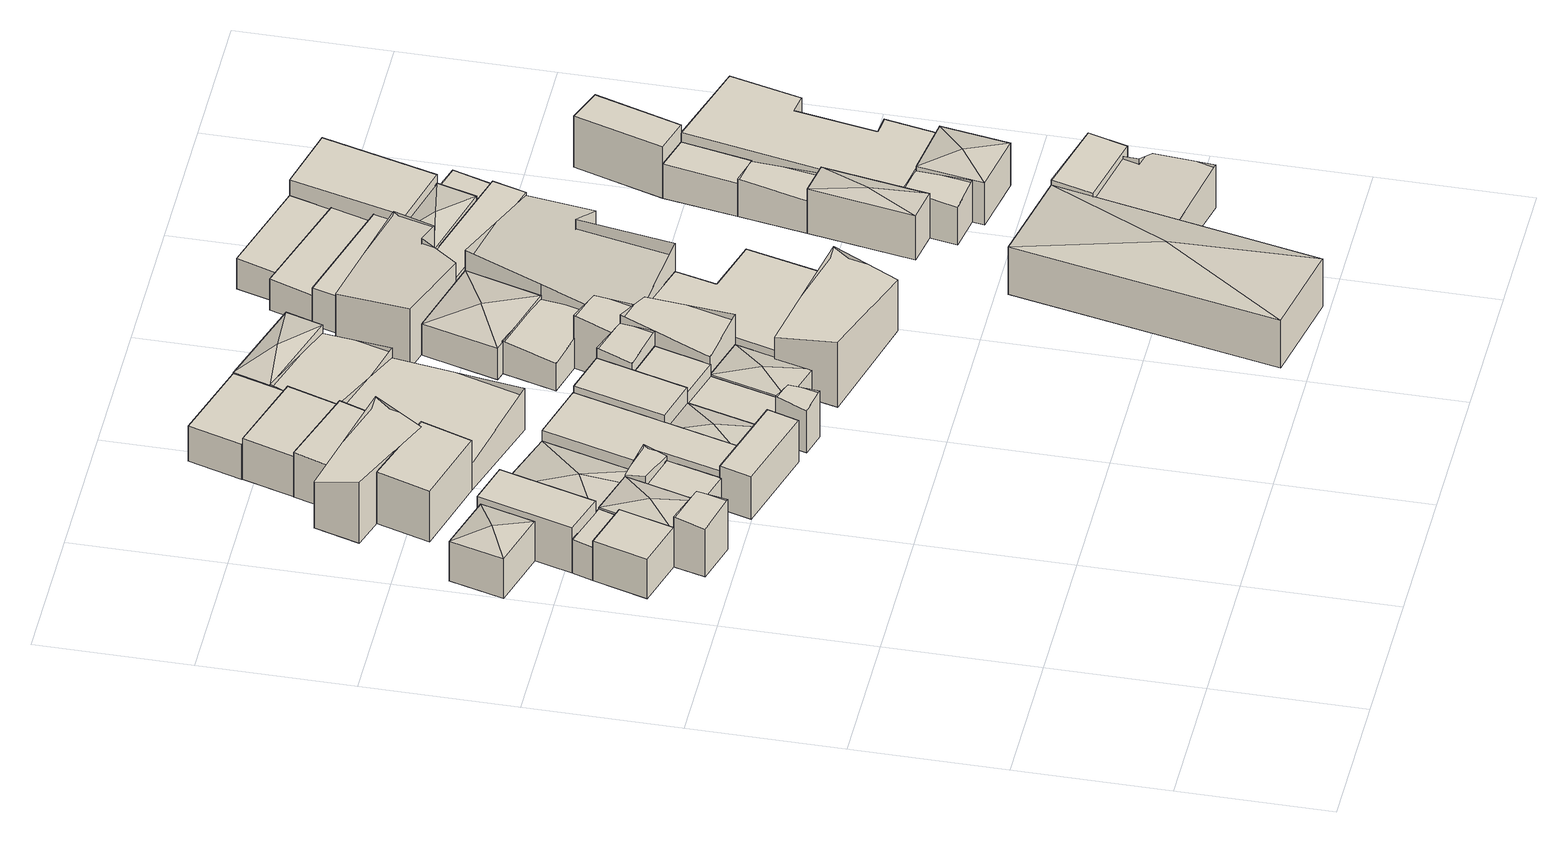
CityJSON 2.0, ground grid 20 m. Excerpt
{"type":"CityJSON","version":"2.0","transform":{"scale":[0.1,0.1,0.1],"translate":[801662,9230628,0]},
"CityObjects":{
"building1":{"type":"Building","attributes":{"Building Type":"Residential","Roof Shape":"flat","Roof Material":"Concrete Aluminum Tile","Roof Material Code":2,"Roof Direction":"northwest","Building Height":6.07,"Roof Slope":11.9,"Footprint Area":50.86,"Solar PV Capacity Low":6.37,"Solar PV Capacity High":8.36,"Solar Annual Energy Low":9183,"Solar Annual Energy High":12102,"Suitable PV Area":38.02},"geometry":[{"type":"MultiSurface","lod":"2.2","boundaries":[[[0,1,2,3]],[[3,2,4,5]],[[2,1,6,4]],[[1,0,7,6]],[[0,3,5,7]],[[5,4,6,7]]]}]},
"building2":{"type":"Building","attributes":{"Building Type":"Residential","Roof Shape":"hip","Roof Material":"Concrete Aluminum Tile","Roof Material Code":2,"Roof Direction":"northwest","Building Height":6.14,"Roof Slope":27.2,"Footprint Area":59.44,"Solar PV Capacity Low":7.44,"Solar PV Capacity High":9.78,"Solar Annual Energy Low":10732,"Solar Annual Energy High":14144,"Suitable PV Area":44.43},"geometry":[{"type":"MultiSurface","lod":"2.2","boundaries":[[[8,9,10,11]],[[11,10,12,13]],[[10,9,14,12]],[[9,8,15,14]],[[8,11,13,15]],[[13,12,16]],[[12,14,16]],[[14,15,16]],[[15,13,16]]]}]},
"building3":{"type":"Building","attributes":{"Building Type":"Residential","Roof Shape":"gable","Roof Material":"Concrete Aluminum Tile","Roof Material Code":2,"Roof Direction":"northwest","Building Height":7.25,"Roof Slope":26.3,"Footprint Area":25.15,"Solar PV Capacity Low":3.15,"Solar PV Capacity High":4.14,"Solar Annual Energy Low":4541,"Solar Annual Energy High":5984,"Suitable PV Area":18.8},"geometry":[{"type":"MultiSurface","lod":"2.2","boundaries":[[[3,17,18,19]],[[19,18,20,21]],[[18,17,22,20]],[[17,3,23,22]],[[3,19,21,23]],[[21,20,22,23]]]}]},
"building4":{"type":"Building","attributes":{"Building Type":"Residential","Roof Shape":"shed","Roof Material":"Concrete Aluminum Tile","Roof Material Code":2,"Roof Direction":"northwest","Building Height":5.05,"Roof Slope":16.5,"Footprint Area":19.61,"Solar PV Capacity Low":2.45,"Solar PV Capacity High":3.22,"Solar Annual Energy Low":3540,"Solar Annual Energy High":4665,"Suitable PV Area":14.66},"geometry":[{"type":"MultiSurface","lod":"2.2","boundaries":[[[1,24,25,26]],[[26,25,27,28]],[[25,24,29,27]],[[24,1,30,29]],[[1,26,28,30]],[[28,27,29,30]]]}]},
"building5":{"type":"Building","attributes":{"Building Type":"Residential","Roof Shape":"hip","Roof Material":"Concrete Aluminum Tile","Roof Material Code":2,"Roof Direction":"northwest","Building Height":5.28,"Roof Slope":29.5,"Footprint Area":69.36,"Solar PV Capacity Low":8.68,"Solar PV Capacity High":11.41,"Solar Annual Energy Low":12523,"Solar Annual Energy High":16504,"Suitable PV Area":51.85},"geometry":[{"type":"MultiSurface","lod":"2.2","boundaries":[[[31,32,25,3]],[[3,25,33,34]],[[25,32,35,33]],[[32,31,36,35]],[[31,3,34,36]],[[34,33,37]],[[33,35,37]],[[35,36,37]],[[36,34,37]]]}]},
"building6":{"type":"Building","attributes":{"Building Type":"Residential","Roof Shape":"flat","Roof Material":"Concrete Aluminum Tile","Roof Material Code":2,"Roof Direction":"northwest","Building Height":6.98,"Roof Slope":8.7,"Footprint Area":76.02,"Solar PV Capacity Low":9.52,"Solar PV Capacity High":12.5,"Solar Annual Energy Low":13725,"Solar Annual Energy High":18088,"Suitable PV Area":56.82},"geometry":[{"type":"MultiSurface","lod":"2.2","boundaries":[[[38,39,26,40]],[[40,26,41,42]],[[26,39,43,41]],[[39,38,44,43]],[[38,40,42,44]],[[42,41,43,44]]]}]},
"building7":{"type":"Building","attributes":{"Building Type":"Residential","Roof Shape":"flat","Roof Material":"Concrete Aluminum Tile","Roof Material Code":2,"Roof Direction":"northwest","Building Height":4.83,"Roof Slope":14.8,"Footprint Area":41.37,"Solar PV Capacity Low":5.18,"Solar PV Capacity High":6.8,"Solar Annual Energy Low":7469,"Solar Annual Energy High":9843,"Suitable PV Area":30.92},"geometry":[{"type":"MultiSurface","lod":"2.2","boundaries":[[[45,31,46,47]],[[47,46,48,49]],[[46,31,50,48]],[[31,45,51,50]],[[45,47,49,51]],[[49,48,50,51]]]}]},
"building8":{"type":"Building","attributes":{"Building Type":"Residential","Roof Shape":"hip","Roof Material":"Concrete Aluminum Tile","Roof Material Code":2,"Roof Direction":"northwest","Building Height":4.15,"Roof Slope":21,"Footprint Area":131.79,"Solar PV Capacity Low":16.5,"Solar PV Capacity High":21.67,"Solar Annual Energy Low":23794,"Solar Annual Energy High":31358,"Suitable PV Area":98.51},"geometry":[{"type":"MultiSurface","lod":"2.2","boundaries":[[[38,40,32,52,53]],[[53,52,54,55]],[[52,32,56,54]],[[32,40,57,56]],[[40,38,58,57]],[[38,53,55,58]],[[55,54,59]],[[54,56,59]],[[56,57,59]],[[57,58,59]],[[58,55,59]]]}]},
"building9":{"type":"Building","attributes":{"Building Type":"Residential","Roof Shape":"gable","Roof Material":"Concrete Aluminum Tile","Roof Material Code":2,"Roof Direction":"northwest","Building Height":5.53,"Roof Slope":30.8,"Footprint Area":16.34,"Solar PV Capacity Low":2.05,"Solar PV Capacity High":2.69,"Solar Annual Energy Low":2950,"Solar Annual Energy High":3888,"Suitable PV Area":12.22},"geometry":[{"type":"MultiSurface","lod":"2.2","boundaries":[[[32,60,47,61]],[[61,47,62,63]],[[47,60,64,62]],[[60,32,65,64]],[[32,61,63,65]],[[63,62,64,65]]]}]},
"building10":{"type":"Building","attributes":{"Building Type":"Residential","Roof Shape":"shed","Roof Material":"Concrete Aluminum Tile","Roof Material Code":2,"Roof Direction":"northwest","Building Height":7.66,"Roof Slope":19.6,"Footprint Area":78.77,"Solar PV Capacity Low":9.86,"Solar PV Capacity High":12.95,"Solar Annual Energy Low":14222,"Solar Annual Energy High":18743,"Suitable PV Area":58.88},"geometry":[{"type":"MultiSurface","lod":"2.2","boundaries":[[[66,67,68,69]],[[69,68,70,71]],[[68,67,72,70]],[[67,66,73,72]],[[66,69,71,73]],[[71,70,72,73]]]}]},
"building11":{"type":"Building","attributes":{"Building Type":"Residential","Roof Shape":"shed","Roof Material":"Concrete Aluminum Tile","Roof Material Code":2,"Roof Direction":"northwest","Building Height":6.4,"Roof Slope":11.4,"Footprint Area":53.11,"Solar PV Capacity Low":6.65,"Solar PV Capacity High":8.73,"Solar Annual Energy Low":9588,"Solar Annual Energy High":12636,"Suitable PV Area":39.7},"geometry":[{"type":"MultiSurface","lod":"2.2","boundaries":[[[74,75,76,77]],[[77,76,78,79]],[[76,75,80,78]],[[75,74,81,80]],[[74,77,79,81]],[[79,78,80,81]]]}]},
"building12":{"type":"Building","attributes":{"Building Type":"Residential","Roof Shape":"gable","Roof Material":"Concrete Glazed Tile","Roof Material Code":1,"Roof Direction":"northwest","Building Height":7.07,"Roof Slope":29.2,"Footprint Area":95.97,"Solar PV Capacity Low":12.02,"Solar PV Capacity High":15.78,"Solar Annual Energy Low":17326,"Solar Annual Energy High":22835,"Suitable PV Area":71.74},"geometry":[{"type":"MultiSurface","lod":"2.2","boundaries":[[[82,83,69,84]],[[84,69,85,86]],[[69,83,87,85]],[[83,82,88,87]],[[82,84,86,88]],[[86,85,87,88]]]}]},
"building13":{"type":"Building","attributes":{"Building Type":"Residential","Roof Shape":"flat","Roof Material":"Concrete Aluminum Tile","Roof Material Code":2,"Roof Direction":"northwest","Building Height":5.83,"Roof Slope":9.1,"Footprint Area":156.29,"Solar PV Capacity Low":19.57,"Solar PV Capacity High":25.7,"Solar Annual Energy Low":28218,"Solar Annual Energy High":37188,"Suitable PV Area":116.83},"geometry":[{"type":"MultiSurface","lod":"2.2","boundaries":[[[53,52,61,46,89,90]],[[90,89,91,92]],[[89,46,93,91]],[[46,61,94,93]],[[61,52,95,94]],[[52,53,96,95]],[[53,90,92,96]],[[92,91,93,94,95,96]]]}]},
"building14":{"type":"Building","attributes":{"Building Type":"Residential","Roof Shape":"hip","Roof Material":"Concrete Aluminum Tile","Roof Material Code":2,"Roof Direction":"northwest","Building Height":4.4,"Roof Slope":26.5,"Footprint Area":65.36,"Solar PV Capacity Low":8.18,"Solar PV Capacity High":10.75,"Solar Annual Energy Low":11801,"Solar Annual Energy High":15553,"Suitable PV Area":48.86},"geometry":[{"type":"MultiSurface","lod":"2.2","boundaries":[[[97,89,98,99]],[[99,98,100,101]],[[98,89,102,100]],[[89,97,103,102]],[[97,99,101,103]],[[101,100,104]],[[100,102,104]],[[102,103,104]],[[103,101,104]]]}]},
"building15":{"type":"Building","attributes":{"Building Type":"Residential","Roof Shape":"shed","Roof Material":"Concrete Aluminum Tile","Roof Material Code":2,"Roof Direction":"northwest","Building Height":6.63,"Roof Slope":16.3,"Footprint Area":57.01,"Solar PV Capacity Low":7.14,"Solar PV Capacity High":9.37,"Solar Annual Energy Low":10292,"Solar Annual Energy High":13564,"Suitable PV Area":42.61},"geometry":[{"type":"MultiSurface","lod":"2.2","boundaries":[[[105,106,84,107]],[[107,84,108,109]],[[84,106,110,108]],[[106,105,111,110]],[[105,107,109,111]],[[109,108,110,111]]]}]},
"building16":{"type":"Building","attributes":{"Building Type":"Residential","Roof Shape":"gable","Roof Material":"Concrete Aluminum Tile","Roof Material Code":2,"Roof Direction":"northwest","Building Height":6.54,"Roof Slope":30,"Footprint Area":14.33,"Solar PV Capacity Low":1.79,"Solar PV Capacity High":2.36,"Solar Annual Energy Low":2587,"Solar Annual Energy High":3409,"Suitable PV Area":10.71},"geometry":[{"type":"MultiSurface","lod":"2.2","boundaries":[[[112,113,114,115]],[[115,114,116,117]],[[114,113,118,116]],[[113,112,119,118]],[[112,115,117,119]],[[117,116,118,119]]]}]},
"building17":{"type":"Building","attributes":{"Building Type":"Residential","Roof Shape":"shed","Roof Material":"Concrete Aluminum Tile","Roof Material Code":2,"Roof Direction":"northwest","Building Height":6.1,"Roof Slope":12.7,"Footprint Area":80.61,"Solar PV Capacity Low":10.09,"Solar PV Capacity High":13.26,"Solar Annual Energy Low":14554,"Solar Annual Energy High":19181,"Suitable PV Area":60.26},"geometry":[{"type":"MultiSurface","lod":"2.2","boundaries":[[[120,121,107,122]],[[122,107,123,124]],[[107,121,125,123]],[[121,120,126,125]],[[120,122,124,126]],[[124,123,125,126]]]}]},
"building18":{"type":"Building","attributes":{"Building Type":"Residential","Roof Shape":"flat","Roof Material":"Concrete Aluminum Tile","Roof Material Code":2,"Roof Direction":"northwest","Building Height":4.18,"Roof Slope":7.4,"Footprint Area":63.74,"Solar PV Capacity Low":7.98,"Solar PV Capacity High":10.48,"Solar Annual Energy Low":11508,"Solar Annual Energy High":15167,"Suitable PV Area":47.65},"geometry":[{"type":"MultiSurface","lod":"2.2","boundaries":[[[127,99,98,128]],[[128,98,129,130]],[[98,99,131,129]],[[99,127,132,131]],[[127,128,130,132]],[[130,129,131,132]]]}]},
"building19":{"type":"Building","attributes":{"Building Type":"Residential","Roof Shape":"flat","Roof Material":"Concrete Aluminum Tile","Roof Material Code":2,"Roof Direction":"northwest","Building Height":6.76,"Roof Slope":12.9,"Footprint Area":74.28,"Solar PV Capacity Low":9.3,"Solar PV Capacity High":12.21,"Solar Annual Energy Low":13410,"Solar Annual Energy High":17674,"Suitable PV Area":55.52},"geometry":[{"type":"MultiSurface","lod":"2.2","boundaries":[[[133,134,135,136]],[[136,135,137,138]],[[135,134,139,137]],[[134,133,140,139]],[[133,136,138,140]],[[138,137,139,140]]]}]},
"building20":{"type":"Building","attributes":{"Building Type":"Residential","Roof Shape":"gable","Roof Material":"Concrete Glazed Tile","Roof Material Code":1,"Roof Direction":"northwest","Building Height":4.1,"Roof Slope":25.6,"Footprint Area":239.78,"Solar PV Capacity Low":30.02,"Solar PV Capacity High":39.43,"Solar Annual Energy Low":43291,"Solar Annual Energy High":57054,"Suitable PV Area":179.24},"geometry":[{"type":"MultiSurface","lod":"2.2","boundaries":[[[107,68,141,142]],[[142,141,143,144]],[[141,68,145,143]],[[68,107,146,145]],[[107,142,144,146]],[[144,143,145,146]]]}]},
"building21":{"type":"Building","attributes":{"Building Type":"Residential","Roof Shape":"flat","Roof Material":"Concrete Aluminum Tile","Roof Material Code":2,"Roof Direction":"northwest","Building Height":5.36,"Roof Slope":10.6,"Footprint Area":85.07,"Solar PV Capacity Low":10.65,"Solar PV Capacity High":13.99,"Solar Annual Energy Low":15358,"Solar Annual Energy High":20241,"Suitable PV Area":63.59},"geometry":[{"type":"MultiSurface","lod":"2.2","boundaries":[[[147,148,122,149]],[[149,122,150,151]],[[122,148,152,150]],[[148,147,153,152]],[[147,149,151,153]],[[151,150,152,153]]]}]},
"building22":{"type":"Building","attributes":{"Building Type":"Residential","Roof Shape":"flat","Roof Material":"Concrete Aluminum Tile","Roof Material Code":2,"Roof Direction":"northwest","Building Height":5.98,"Roof Slope":7.8,"Footprint Area":46.36,"Solar PV Capacity Low":5.8,"Solar PV Capacity High":7.62,"Solar Annual Energy Low":8369,"Solar Annual Energy High":11030,"Suitable PV Area":34.65},"geometry":[{"type":"MultiSurface","lod":"2.2","boundaries":[[[136,154,155,156]],[[156,155,157,158]],[[155,154,159,157]],[[154,136,160,159]],[[136,156,158,160]],[[158,157,159,160]]]}]},
"building23":{"type":"Building","attributes":{"Building Type":"Residential","Roof Shape":"hip","Roof Material":"Concrete Aluminum Tile","Roof Material Code":2,"Roof Direction":"northwest","Building Height":4.38,"Roof Slope":28.7,"Footprint Area":68.83,"Solar PV Capacity Low":8.62,"Solar PV Capacity High":11.32,"Solar Annual Energy Low":12428,"Solar Annual Energy High":16378,"Suitable PV Area":51.45},"geometry":[{"type":"MultiSurface","lod":"2.2","boundaries":[[[161,127,128,162]],[[162,128,163,164]],[[128,127,165,163]],[[127,161,166,165]],[[161,162,164,166]],[[164,163,167]],[[163,165,167]],[[165,166,167]],[[166,164,167]]]}]},
"building24":{"type":"Building","attributes":{"Building Type":"Residential","Roof Shape":"gable","Roof Material":"Concrete Aluminum Tile","Roof Material Code":2,"Roof Direction":"northwest","Building Height":7.71,"Roof Slope":30.7,"Footprint Area":29.05,"Solar PV Capacity Low":3.64,"Solar PV Capacity High":4.78,"Solar Annual Energy Low":5244,"Solar Annual Energy High":6912,"Suitable PV Area":21.71},"geometry":[{"type":"MultiSurface","lod":"2.2","boundaries":[[[133,156,155,168]],[[168,155,169,170]],[[155,156,171,169]],[[156,133,172,171]],[[133,168,170,172]],[[170,169,171,172]]]}]},
"building25":{"type":"Building","attributes":{"Building Type":"Residential","Roof Shape":"gable","Roof Material":"Concrete Aluminum Tile","Roof Material Code":2,"Roof Direction":"northwest","Building Height":4.16,"Roof Slope":33.8,"Footprint Area":125.27,"Solar PV Capacity Low":15.68,"Solar PV Capacity High":20.6,"Solar Annual Energy Low":22616,"Solar Annual Energy High":29806,"Suitable PV Area":93.64},"geometry":[{"type":"MultiSurface","lod":"2.2","boundaries":[[[173,107,142,174]],[[174,142,175,176]],[[142,107,177,175]],[[107,173,178,177]],[[173,174,176,178]],[[176,175,177,178]]]}]},
"building26":{"type":"Building","attributes":{"Building Type":"Residential","Roof Shape":"gable","Roof Material":"Concrete Aluminum Tile","Roof Material Code":2,"Roof Direction":"northwest","Building Height":7.09,"Roof Slope":32.2,"Footprint Area":79.8,"Solar PV Capacity Low":9.99,"Solar PV Capacity High":13.12,"Solar Annual Energy Low":14407,"Solar Annual Energy High":18987,"Suitable PV Area":59.65},"geometry":[{"type":"MultiSurface","lod":"2.2","boundaries":[[[168,127,161,179]],[[179,161,180,181]],[[161,127,182,180]],[[127,168,183,182]],[[168,179,181,183]],[[181,180,182,183]]]}]},
"building27":{"type":"Building","attributes":{"Building Type":"Residential","Roof Shape":"gable","Roof Material":"Concrete Aluminum Tile","Roof Material Code":2,"Roof Direction":"northwest","Building Height":7.79,"Roof Slope":31.2,"Footprint Area":139.6,"Solar PV Capacity Low":17.48,"Solar PV Capacity High":22.96,"Solar Annual Energy Low":25203,"Solar Annual Energy High":33216,"Suitable PV Area":104.35},"geometry":[{"type":"MultiSurface","lod":"2.2","boundaries":[[[184,185,186,187]],[[187,186,188,189]],[[186,185,190,188]],[[185,184,191,190]],[[184,187,189,191]],[[189,188,190,191]]]}]},
"building28":{"type":"Building","attributes":{"Building Type":"Residential","Roof Shape":"hip","Roof Material":"Concrete Aluminum Tile","Roof Material Code":2,"Roof Direction":"northwest","Building Height":5.5,"Roof Slope":27.1,"Footprint Area":65.92,"Solar PV Capacity Low":8.25,"Solar PV Capacity High":10.84,"Solar Annual Energy Low":11901,"Solar Annual Energy High":15685,"Suitable PV Area":49.27},"geometry":[{"type":"MultiSurface","lod":"2.2","boundaries":[[[149,173,174,192]],[[192,174,193,194]],[[174,173,195,193]],[[173,149,196,195]],[[149,192,194,196]],[[194,193,197]],[[193,195,197]],[[195,196,197]],[[196,194,197]]]}]},
"building29":{"type":"Building","attributes":{"Building Type":"Residential","Roof Shape":"gable","Roof Material":"Concrete Aluminum Tile","Roof Material Code":2,"Roof Direction":"northwest","Building Height":7.39,"Roof Slope":28.3,"Footprint Area":28.11,"Solar PV Capacity Low":3.52,"Solar PV Capacity High":4.62,"Solar Annual Energy Low":5076,"Solar Annual Energy High":6690,"Suitable PV Area":21.02},"geometry":[{"type":"MultiSurface","lod":"2.2","boundaries":[[[198,199,200,201]],[[201,200,202,203]],[[200,199,204,202]],[[199,198,205,204]],[[198,201,203,205]],[[203,202,204,205]]]}]},
"building30":{"type":"Building","attributes":{"Building Type":"Residential","Roof Shape":"gable","Roof Material":"Concrete Aluminum Tile","Roof Material Code":2,"Roof Direction":"northwest","Building Height":4.24,"Roof Slope":28.6,"Footprint Area":72.75,"Solar PV Capacity Low":9.11,"Solar PV Capacity High":11.96,"Solar Annual Energy Low":13135,"Solar Annual Energy High":17311,"Suitable PV Area":54.38},"geometry":[{"type":"MultiSurface","lod":"2.2","boundaries":[[[206,207,201,208]],[[208,201,209,210]],[[201,207,211,209]],[[207,206,212,211]],[[206,208,210,212]],[[210,209,211,212]]]}]},
"building31":{"type":"Building","attributes":{"Building Type":"Residential","Roof Shape":"flat","Roof Material":"Concrete Aluminum Tile","Roof Material Code":2,"Roof Direction":"northwest","Building Height":5.51,"Roof Slope":5.7,"Footprint Area":231.34,"Solar PV Capacity Low":28.96,"Solar PV Capacity High":38.04,"Solar Annual Energy Low":41766,"Solar Annual Energy High":55044,"Suitable PV Area":172.92},"geometry":[{"type":"MultiSurface","lod":"2.2","boundaries":[[[213,214,179,215,187,216]],[[216,187,217,218]],[[187,215,219,217]],[[215,179,220,219]],[[179,214,221,220]],[[214,213,222,221]],[[213,216,218,222]],[[218,217,219,220,221,222]]]}]},
"building32":{"type":"Building","attributes":{"Building Type":"Residential","Roof Shape":"hip","Roof Material":"Concrete Aluminum Tile","Roof Material Code":2,"Roof Direction":"northwest","Building Height":4.79,"Roof Slope":20.3,"Footprint Area":118.12,"Solar PV Capacity Low":14.79,"Solar PV Capacity High":19.42,"Solar Annual Energy Low":21326,"Solar Annual Energy High":28105,"Suitable PV Area":88.29},"geometry":[{"type":"MultiSurface","lod":"2.2","boundaries":[[[223,208,224,225]],[[225,224,226,227]],[[224,208,228,226]],[[208,223,229,228]],[[223,225,227,229]],[[227,226,230]],[[226,228,230]],[[228,229,230]],[[229,227,230]]]}]},
"building33":{"type":"Building","attributes":{"Building Type":"Residential","Roof Shape":"hip","Roof Material":"Concrete Aluminum Tile","Roof Material Code":2,"Roof Direction":"northwest","Building Height":7.26,"Roof Slope":23.4,"Footprint Area":460.56,"Solar PV Capacity Low":57.67,"Solar PV Capacity High":75.74,"Solar Annual Energy Low":83152,"Solar Annual Energy High":109587,"Suitable PV Area":344.27},"geometry":[{"type":"MultiSurface","lod":"2.2","boundaries":[[[231,232,233,234]],[[234,233,235,236]],[[233,232,237,235]],[[232,231,238,237]],[[231,234,236,238]],[[236,235,239]],[[235,237,239]],[[237,238,239]],[[238,236,239]]]}]},
"building34":{"type":"Building","attributes":{"Building Type":"Residential","Roof Shape":"gable","Roof Material":"Concrete Aluminum Tile","Roof Material Code":2,"Roof Direction":"northwest","Building Height":7.72,"Roof Slope":27,"Footprint Area":138.49,"Solar PV Capacity Low":17.34,"Solar PV Capacity High":22.78,"Solar Annual Energy Low":25004,"Solar Annual Energy High":32953,"Suitable PV Area":103.52},"geometry":[{"type":"MultiSurface","lod":"2.2","boundaries":[[[240,241,242,243,244,245]],[[245,244,246,247]],[[244,243,248,246]],[[243,242,249,248]],[[242,241,250,249]],[[241,240,251,250]],[[240,245,247,251]],[[247,246,248,249,250,251]]]}]},
"building35":{"type":"Building","attributes":{"Building Type":"Residential","Roof Shape":"gable","Roof Material":"Concrete Aluminum Tile","Roof Material Code":2,"Roof Direction":"northwest","Building Height":4.79,"Roof Slope":28.4,"Footprint Area":295.56,"Solar PV Capacity Low":37.01,"Solar PV Capacity High":48.6,"Solar Annual Energy Low":53361,"Solar Annual Energy High":70325,"Suitable PV Area":220.93},"geometry":[{"type":"MultiSurface","lod":"2.2","boundaries":[[[252,253,224,208,200,214,254]],[[254,214,255,256]],[[214,200,257,255]],[[200,208,258,257]],[[208,224,259,258]],[[224,253,260,259]],[[253,252,261,260]],[[252,254,256,261]],[[256,255,257,258,259,260,261]]]}]},
"building36":{"type":"Building","attributes":{"Building Type":"Residential","Roof Shape":"flat","Roof Material":"Concrete Aluminum Tile","Roof Material Code":2,"Roof Direction":"northwest","Building Height":5.68,"Roof Slope":11.1,"Footprint Area":68.73,"Solar PV Capacity Low":8.61,"Solar PV Capacity High":11.3,"Solar Annual Energy Low":12410,"Solar Annual Energy High":16355,"Suitable PV Area":51.38},"geometry":[{"type":"MultiSurface","lod":"2.2","boundaries":[[[262,263,264,265]],[[265,264,266,267]],[[264,263,268,266]],[[263,262,269,268]],[[262,265,267,269]],[[267,266,268,269]]]}]},
"building37":{"type":"Building","attributes":{"Building Type":"Residential","Roof Shape":"shed","Roof Material":"Concrete Aluminum Tile","Roof Material Code":2,"Roof Direction":"northwest","Building Height":4.5,"Roof Slope":19.1,"Footprint Area":91.54,"Solar PV Capacity Low":11.46,"Solar PV Capacity High":15.05,"Solar Annual Energy Low":16528,"Solar Annual Energy High":21782,"Suitable PV Area":68.43},"geometry":[{"type":"MultiSurface","lod":"2.2","boundaries":[[[270,262,265,271]],[[271,265,272,273]],[[265,262,274,272]],[[262,270,275,274]],[[270,271,273,275]],[[273,272,274,275]]]}]},
"building38":{"type":"Building","attributes":{"Building Type":"Residential","Roof Shape":"gable","Roof Material":"Concrete Aluminum Tile","Roof Material Code":2,"Roof Direction":"northwest","Building Height":5.58,"Roof Slope":31,"Footprint Area":122.13,"Solar PV Capacity Low":15.29,"Solar PV Capacity High":20.08,"Solar Annual Energy Low":22050,"Solar Annual Energy High":29061,"Suitable PV Area":91.29},"geometry":[{"type":"MultiSurface","lod":"2.2","boundaries":[[[276,277,278,279,280,281]],[[281,280,282,283]],[[280,279,284,282]],[[279,278,285,284]],[[278,277,286,285]],[[277,276,287,286]],[[276,281,283,287]],[[283,282,284,285,286,287]]]}]},
"building39":{"type":"Building","attributes":{"Building Type":"Residential","Roof Shape":"flat","Roof Material":"Concrete Aluminum Tile","Roof Material Code":2,"Roof Direction":"northwest","Building Height":5.32,"Roof Slope":11.9,"Footprint Area":86.03,"Solar PV Capacity Low":10.77,"Solar PV Capacity High":14.15,"Solar Annual Energy Low":15533,"Solar Annual Energy High":20471,"Suitable PV Area":64.31},"geometry":[{"type":"MultiSurface","lod":"2.2","boundaries":[[[242,253,288,243]],[[243,288,289,290]],[[288,253,291,289]],[[253,242,292,291]],[[242,243,290,292]],[[290,289,291,292]]]}]},
"building40":{"type":"Building","attributes":{"Building Type":"Residential","Roof Shape":"hip","Roof Material":"Concrete Aluminum Tile","Roof Material Code":2,"Roof Direction":"northwest","Building Height":6.76,"Roof Slope":28.1,"Footprint Area":64.7,"Solar PV Capacity Low":8.1,"Solar PV Capacity High":10.64,"Solar Annual Energy Low":11682,"Solar Annual Energy High":15395,"Suitable PV Area":48.36},"geometry":[{"type":"MultiSurface","lod":"2.2","boundaries":[[[293,294,295,296]],[[296,295,297,298]],[[295,294,299,297]],[[294,293,300,299]],[[293,296,298,300]],[[298,297,301]],[[297,299,301]],[[299,300,301]],[[300,298,301]]]}]},
"building41":{"type":"Building","attributes":{"Building Type":"Residential","Roof Shape":"shed","Roof Material":"Concrete Aluminum Tile","Roof Material Code":2,"Roof Direction":"northwest","Building Height":4.41,"Roof Slope":18.8,"Footprint Area":77.08,"Solar PV Capacity Low":9.65,"Solar PV Capacity High":12.68,"Solar Annual Energy Low":13916,"Solar Annual Energy High":18340,"Suitable PV Area":57.62},"geometry":[{"type":"MultiSurface","lod":"2.2","boundaries":[[[302,303,271,304]],[[304,271,305,306]],[[271,303,307,305]],[[303,302,308,307]],[[302,304,306,308]],[[306,305,307,308]]]}]},
"building42":{"type":"Building","attributes":{"Building Type":"Residential","Roof Shape":"gable","Roof Material":"Concrete Aluminum Tile","Roof Material Code":2,"Roof Direction":"northwest","Building Height":5.84,"Roof Slope":25.2,"Footprint Area":34.41,"Solar PV Capacity Low":4.31,"Solar PV Capacity High":5.66,"Solar Annual Energy Low":6212,"Solar Annual Energy High":8186,"Suitable PV Area":25.72},"geometry":[{"type":"MultiSurface","lod":"2.2","boundaries":[[[309,310,311,312]],[[312,311,313,314]],[[311,310,315,313]],[[310,309,316,315]],[[309,312,314,316]],[[314,313,315,316]]]}]},
"building43":{"type":"Building","attributes":{"Building Type":"Residential","Roof Shape":"hip","Roof Material":"Concrete Aluminum Tile","Roof Material Code":2,"Roof Direction":"northwest","Building Height":5.69,"Roof Slope":25.8,"Footprint Area":62.2,"Solar PV Capacity Low":7.79,"Solar PV Capacity High":10.23,"Solar Annual Energy Low":11229,"Solar Annual Energy High":14799,"Suitable PV Area":46.49},"geometry":[{"type":"MultiSurface","lod":"2.2","boundaries":[[[245,244,317,318]],[[318,317,319,320]],[[317,244,321,319]],[[244,245,322,321]],[[245,318,320,322]],[[320,319,323]],[[319,321,323]],[[321,322,323]],[[322,320,323]]]}]},
"building44":{"type":"Building","attributes":{"Building Type":"Residential","Roof Shape":"shed","Roof Material":"Concrete Aluminum Tile","Roof Material Code":2,"Roof Direction":"northwest","Building Height":7.78,"Roof Slope":17.7,"Footprint Area":55.06,"Solar PV Capacity Low":6.89,"Solar PV Capacity High":9.05,"Solar Annual Energy Low":9941,"Solar Annual Energy High":13101,"Suitable PV Area":41.16},"geometry":[{"type":"MultiSurface","lod":"2.2","boundaries":[[[231,278,324,325]],[[325,324,326,327]],[[324,278,328,326]],[[278,231,329,328]],[[231,325,327,329]],[[327,326,328,329]]]}]},
"building45":{"type":"Building","attributes":{"Building Type":"Residential","Roof Shape":"gable","Roof Material":"Concrete Aluminum Tile","Roof Material Code":2,"Roof Direction":"northwest","Building Height":5.04,"Roof Slope":28,"Footprint Area":41.26,"Solar PV Capacity Low":5.17,"Solar PV Capacity High":6.78,"Solar Annual Energy Low":7449,"Solar Annual Energy High":9817,"Suitable PV Area":30.84},"geometry":[{"type":"MultiSurface","lod":"2.2","boundaries":[[[296,295,330,331]],[[331,330,332,333]],[[330,295,334,332]],[[295,296,335,334]],[[296,331,333,335]],[[333,332,334,335]]]}]},
"building46":{"type":"Building","attributes":{"Building Type":"Residential","Roof Shape":"hip","Roof Material":"Concrete Aluminum Tile","Roof Material Code":2,"Roof Direction":"northwest","Building Height":6.54,"Roof Slope":27.8,"Footprint Area":73.11,"Solar PV Capacity Low":9.15,"Solar PV Capacity High":12.02,"Solar Annual Energy Low":13200,"Solar Annual Energy High":17396,"Suitable PV Area":54.65},"geometry":[{"type":"MultiSurface","lod":"2.2","boundaries":[[[311,336,337,338]],[[338,337,339,340]],[[337,336,341,339]],[[336,311,342,341]],[[311,338,340,342]],[[340,339,343]],[[339,341,343]],[[341,342,343]],[[342,340,343]]]}]},
"building47":{"type":"Building","attributes":{"Building Type":"Residential","Roof Shape":"flat","Roof Material":"Concrete Aluminum Tile","Roof Material Code":2,"Roof Direction":"northwest","Building Height":6.98,"Roof Slope":11.5,"Footprint Area":137.12,"Solar PV Capacity Low":17.17,"Solar PV Capacity High":22.55,"Solar Annual Energy Low":24757,"Solar Annual Energy High":32627,"Suitable PV Area":102.5},"geometry":[{"type":"MultiSurface","lod":"2.2","boundaries":[[[264,318,344,304]],[[304,344,345,346]],[[344,318,347,345]],[[318,264,348,347]],[[264,304,346,348]],[[346,345,347,348]]]}]},
"building48":{"type":"Building","attributes":{"Building Type":"Residential","Roof Shape":"shed","Roof Material":"Concrete Aluminum Tile","Roof Material Code":2,"Roof Direction":"northwest","Building Height":4.26,"Roof Slope":18.6,"Footprint Area":25.13,"Solar PV Capacity Low":3.15,"Solar PV Capacity High":4.13,"Solar Annual Energy Low":4537,"Solar Annual Energy High":5980,"Suitable PV Area":18.78},"geometry":[{"type":"MultiSurface","lod":"2.2","boundaries":[[[349,317,350,351]],[[351,350,352,353]],[[350,317,354,352]],[[317,349,355,354]],[[349,351,353,355]],[[353,352,354,355]]]}]},
"building49":{"type":"Building","attributes":{"Building Type":"Residential","Roof Shape":"shed","Roof Material":"Concrete Aluminum Tile","Roof Material Code":2,"Roof Direction":"northwest","Building Height":5.12,"Roof Slope":15.2,"Footprint Area":43.9,"Solar PV Capacity Low":5.5,"Solar PV Capacity High":7.22,"Solar Annual Energy Low":7926,"Solar Annual Energy High":10446,"Suitable PV Area":32.82},"geometry":[{"type":"MultiSurface","lod":"2.2","boundaries":[[[356,357,331,330]],[[330,331,358,359]],[[331,357,360,358]],[[357,356,361,360]],[[356,330,359,361]],[[359,358,360,361]]]}]},
"building50":{"type":"Building","attributes":{"Building Type":"Residential","Roof Shape":"shed","Roof Material":"Concrete Aluminum Tile","Roof Material Code":2,"Roof Direction":"northwest","Building Height":6.22,"Roof Slope":14.7,"Footprint Area":304.6,"Solar PV Capacity Low":38.14,"Solar PV Capacity High":50.09,"Solar Annual Energy Low":54993,"Solar Annual Energy High":72476,"Suitable PV Area":227.69},"geometry":[{"type":"MultiSurface","lod":"2.2","boundaries":[[[362,363,364,365,356,312,366,367]],[[367,366,368,369]],[[366,312,370,368]],[[312,356,371,370]],[[356,365,372,371]],[[365,364,373,372]],[[364,363,374,373]],[[363,362,375,374]],[[362,367,369,375]],[[369,368,370,371,372,373,374,375]]]}]},
"building51":{"type":"Building","attributes":{"Building Type":"Residential","Roof Shape":"flat","Roof Material":"Concrete Aluminum Tile","Roof Material Code":2,"Roof Direction":"northwest","Building Height":7.86,"Roof Slope":12.9,"Footprint Area":58.01,"Solar PV Capacity Low":7.26,"Solar PV Capacity High":9.54,"Solar Annual Energy Low":10473,"Solar Annual Energy High":13803,"Suitable PV Area":43.36},"geometry":[{"type":"MultiSurface","lod":"2.2","boundaries":[[[376,377,357,356]],[[356,357,378,379]],[[357,377,380,378]],[[377,376,381,380]],[[376,356,379,381]],[[379,378,380,381]]]}]}
},
"vertices":[
[122,745,0],[56,764,0],[35,693,0],[101,674,0],[35,693,61],[101,674,61],[56,764,61],[122,745,61],
[21,933,0],[1,862,0],[79,840,0],[99,910,0],[79,840,61],[99,910,61],[1,862,61],[21,933,61],[50,886,70],
[90,633,0],[147,617,0],[159,658,0],[147,617,77],[159,658,73],[90,633,73],[101,674,77],
[121,744,0],[130,772,0],[65,791,0],[130,772,51],[65,791,52],[121,744,51],[56,764,51],
[167,655,0],[195,753,0],[130,772,53],[101,674,53],[195,753,53],[167,655,53],[148,713,62],
[157,899,0],[101,915,0],[121,774,0],[65,791,70],[121,774,70],[101,915,70],[157,899,70],
[187,727,0],[221,640,0],[241,711,0],[221,640,48],[241,711,48],[167,655,48],[187,727,48],
[221,747,0],[255,867,0],[221,747,42],[255,867,42],[195,753,42],[121,774,42],[157,899,42],[190,808,52],
[187,726,0],[249,741,0],[241,711,55],[249,741,61],[187,726,63],[195,753,55],
[111,1040,0],[89,971,0],[196,941,0],[217,1007,0],[196,941,77],[217,1007,79],[89,971,78],[111,1040,80],
[221,642,0],[209,601,0],[328,567,0],[340,608,0],[328,567,64],[340,608,65],[209,601,65],[221,642,66],
[88,1112,0],[70,1053,0],[235,1067,0],[217,1007,71],[235,1067,94],[70,1053,94],[88,1112,71],
[272,626,0],[334,845,0],[272,626,58],[334,845,58],[221,640,58],[249,741,58],[221,747,58],[255,867,58],
[301,730,0],[331,609,0],[359,710,0],[331,609,44],[359,710,44],[272,626,44],[301,730,44],[316,669,52],
[141,1148,0],[126,1100,0],[250,1114,0],[235,1067,66],[250,1114,68],[126,1100,67],[141,1148,69],
[391,593,0],[359,602,0],[347,561,0],[380,552,0],[347,561,65],[380,552,71],[359,602,71],[391,593,65],
[162,1215,0],[141,1147,0],[271,1182,0],[250,1114,61],[271,1182,63],[141,1147,62],[162,1215,63],
[417,694,0],[389,593,0],[331,609,42],[389,593,42],[359,710,42],[417,694,42],
[392,828,0],[334,844,0],[300,726,0],[358,710,0],[300,726,68],[358,710,68],[334,844,68],[392,828,68],
[322,902,0],[376,1075,0],[322,902,64],[376,1075,41],[196,941,41],[250,1114,64],
[183,1286,0],[161,1216,0],[293,1253,0],[271,1182,54],[293,1253,54],[161,1216,54],[183,1286,54],
[417,693,0],[438,766,0],[379,782,0],[438,766,60],[379,782,60],[417,693,60],[358,710,60],
[480,676,0],[452,575,0],[389,593,44],[452,575,44],[417,694,44],[480,676,44],[435,634,52],
[451,811,0],[438,766,83],[451,811,77],[379,782,77],[392,828,83],
[278,1205,0],[404,1166,0],[376,1075,56],[404,1166,42],[250,1114,42],[278,1205,56],
[514,794,0],[480,676,90],[514,794,71],[417,694,71],[451,811,90],
[461,624,0],[440,542,0],[598,501,0],[619,584,0],[598,501,78],[619,584,100],[440,542,100],[461,624,78],
[419,1214,0],[404,1166,55],[419,1214,55],[278,1205,55],[293,1253,55],[348,1210,63],
[450,868,0],[435,816,0],[485,802,0],[501,853,0],[485,802,81],[501,853,74],[435,816,74],[450,868,81],
[423,950,0],[403,880,0],[520,922,0],[501,853,50],[520,922,42],[403,880,42],[423,950,50],
[575,718,0],[589,772,0],[465,624,0],[648,697,0],[619,584,55],[648,697,55],[465,624,55],[514,794,55],[589,772,55],[575,718,55],
[410,953,0],[549,1021,0],[438,1052,0],[549,1021,48],[438,1052,48],[520,922,48],[410,953,48],[479,987,58],
[820,358,0],[693,385,0],[620,36,0],[746,10,0],[620,36,73],[746,10,73],[693,385,73],[820,358,73],[720,197,90],
[438,1157,0],[410,1060,0],[525,1028,0],[538,1072,0],[569,1063,0],[584,1116,0],[569,1063,94],[584,1116,96],[538,1072,98],[525,1028,77],[410,1060,92],[438,1157,77],
[675,887,0],[704,978,0],[625,901,0],[589,772,98],[625,901,86],[485,802,48],[520,922,65],[549,1021,79],[704,978,48],[675,887,62],
[468,1192,0],[456,1151,0],[610,1107,0],[622,1148,0],[610,1107,57],[622,1148,57],[456,1151,57],[468,1192,57],
[486,1248,0],[636,1203,0],[622,1148,45],[636,1203,47],[468,1192,46],[486,1248,48],
[887,264,0],[892,288,0],[808,304,0],[787,201,0],[905,174,0],[924,255,0],[905,174,66],[924,255,56],[787,201,56],[808,304,67],[892,288,72],[887,264,75],
[717,1022,0],[717,1022,53],[538,1072,53],[704,978,53],[525,1028,53],
[735,507,0],[780,499,0],[804,637,0],[759,645,0],[804,637,68],[759,645,68],[780,499,68],[735,507,68],[770,572,74],
[518,1295,0],[502,1242,0],[650,1257,0],[636,1203,44],[650,1257,46],[502,1242,45],[518,1295,47],
[773,463,0],[820,455,0],[832,526,0],[786,534,0],[832,526,58],[786,534,64],[820,455,64],[773,463,58],
[680,1034,0],[695,1085,0],[680,1034,57],[695,1085,57],[569,1063,57],[584,1116,57],[632,1074,65],
[905,282,0],[919,333,0],[905,282,78],[919,333,79],[808,304,78],[820,358,80],
[820,725,0],[774,733,0],[820,725,50],[774,733,58],[804,637,58],[759,645,50],
[817,439,0],[898,424,0],[913,514,0],[898,424,65],[913,514,65],[817,439,65],[832,526,65],[865,476,74],
[737,1235,0],[737,1235,70],[650,1257,70],[695,1085,70],[610,1107,70],
[696,1087,0],[723,1021,0],[739,1075,0],[723,1021,43],[739,1075,44],[680,1034,43],[696,1087,45],
[836,815,0],[790,828,0],[774,733,51],[820,725,51],[790,828,53],[836,815,53],
[890,585,0],[907,691,0],[933,687,0],[955,780,0],[903,514,0],[915,582,0],[903,514,62],[915,582,63],[786,534,62],[836,815,67],[955,780,66],[933,687,65],[907,691,65],[890,585,63],
[872,928,0],[827,945,0],[790,828,79],[836,815,79],[827,945,79],[872,928,79]
]}
